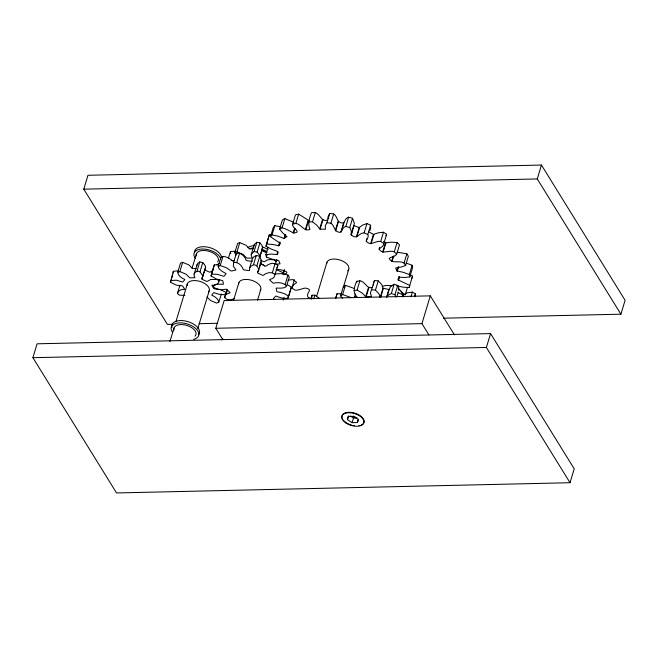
<?xml version="1.0" encoding="UTF-8"?>
<svg xmlns="http://www.w3.org/2000/svg" width="658" height="658" viewBox="0 0 658 658"><rect width="100%" height="100%" fill="white"/><g stroke="black" fill="none" stroke-linecap="round" stroke-linejoin="round"><path stroke-width="0.99" d="M184.84 295.376L179.552 295.171C174.288 293.057 181.304 288.426 184.199 289.512A0.897 0.485 16.8 0 0 184.462 288.878L182.965 286.452A0.897 0.485 16.8 0 0 181.929 285.852L176.402 285.153L170.496 282.274L173.309 271.293L178.195 270.857M173.293 273.012L173.309 271.293M206.9 297.005A0.897 0.485 16.8 0 1 207.229 297.251L210.511 300.525L216.688 303.091C222.108 302.071 214.483 295.886 212.213 295.491A0.897 0.485 16.8 0 1 211.966 294.743L213.513 292.974A0.897 0.485 16.8 0 1 214.557 292.81C218.653 294.504 227.849 297.153 226.887 289.627M235.317 251.175L230.432 251.619L230.728 253.536M284.009 269.945L283.146 274.435L284.544 269.813M226.048 292.407L220.142 289.528L214.607 288.829A0.897 0.485 16.8 0 1 213.579 288.22L212.073 285.794A0.897 0.485 16.8 0 1 212.345 285.169C215.232 286.255 222.256 281.624 216.992 279.51L210.782 279.436L207.434 281.295A0.897 0.485 16.8 0 1 206.225 281.18L202.549 279.527A0.897 0.485 16.8 0 1 201.883 278.795L202.763 275.825L199.974 271.844C196.635 269.435 192.013 274.065 194.891 277.298A0.897 0.485 16.8 0 1 194.209 277.75L190.516 277.832A0.897 0.485 16.8 0 1 189.307 277.421L186.033 274.156L179.848 271.581C174.436 272.601 182.052 278.795 184.33 279.189A0.897 0.485 16.8 0 1 184.577 279.93L183.023 281.706A0.897 0.485 16.8 0 1 181.986 281.863L176.467 280.209L170.512 280.555M202.82 276.549L205.633 267.025L204.868 265.051L202.771 262.583L199.761 261.942L197.614 263.504L194.094 273.975M251.216 254.292L254.087 251.52L257.097 252.162L259.203 254.63L259.943 256.867L262.756 247.342L261.991 245.368L259.894 242.901L256.883 242.259L254.259 244.472L251.134 254.72L252.014 257.615A0.897 0.485 16.8 0 1 251.331 258.068L247.638 258.15A0.897 0.485 16.8 0 1 246.437 257.747L243.156 254.473L236.97 251.907L234.832 252.664L235.803 255.156M397.925 292.144L398.477 292.892L403.576 294.965L407.096 292.868L412.377 292.086L415.428 293.92L414.885 296.108M327.569 220.175C321.162 222.116 320.397 214.269 315.314 212.559L311.621 212.641C308.989 217.888 307.804 224.937 309.984 229.42C303.955 232.052 301.339 224.214 295.853 223.391L292.678 224.098C291.56 228.137 302.285 232.233 293.986 232.973C290.088 231.641 286.386 228.614 282.052 227.857L279.609 229.14L282.595 232.8L286.97 236.65L284.034 238.451L278.153 236.197L272.05 234.914L270.504 236.683L280.324 243.411L278.959 245.755L272.428 244.406L266.539 244.069L265.988 246.207L271.236 249.078L277.503 251.43L277.158 254.539L271.17 254.078L265.881 254.704L266.375 257.064L272.239 259.236L278.77 260.675L280.086 263.842L276.36 264.179M234.199 298.6C227.166 302.532 219.484 295.771 229.708 292.95A0.897 0.485 16.8 0 0 229.741 292.251L227.026 289.635A0.897 0.485 16.8 0 0 225.826 289.207C215.38 291.683 205.831 283.203 222.791 284.297A0.897 0.485 16.8 0 0 223.432 283.828L222.873 281.163A0.897 0.485 16.8 0 0 222.001 280.481L216.408 279.05L211.045 275.982L214.319 264.87L218.785 264.911M211.522 274.131L217.609 274.378L223.111 276.138A0.897 0.485 16.8 0 0 224.189 276.031L225.941 274.024A0.897 0.485 16.8 0 0 225.612 273.276C223.481 272.428 214.804 267.23 220.183 265.552L226.352 267.691L230.58 270.677A0.897 0.485 16.8 0 0 231.813 270.948L235.408 270.15A0.897 0.485 16.8 0 0 235.712 269.533L233.327 266.136L233.565 262.6C237.883 261.53 241.988 265.503 243.205 269.369A0.897 0.485 16.8 0 0 244.258 269.953L248.724 270.57A0.897 0.485 16.8 0 0 249.588 270.249L249.579 268.086L252.376 258.824C253.56 256.126 257.023 254.473 259.663 256.53L261.465 260.379L260.387 263.299A0.897 0.485 16.8 0 0 260.979 264.039L265.125 265.906A0.897 0.485 16.8 0 0 266.317 265.972C269.245 263.216 274.805 262.172 277.857 265.281L274.18 277.01L272.618 278.466L269.895 279.403A0.897 0.485 16.8 0 0 269.87 280.102L272.585 282.718A0.897 0.485 16.8 0 0 273.777 283.146C284.223 280.67 293.772 289.15 276.812 288.056A0.897 0.485 16.8 0 0 276.171 288.525L276.73 291.198A0.897 0.485 16.8 0 0 277.61 291.872C292.826 294.397 291.083 302.244 276.492 296.215A0.897 0.485 16.8 0 0 275.414 296.322L273.662 298.329A0.897 0.485 16.8 0 0 273.991 299.077M277.857 265.281L276.977 267.757M275.06 274.542C272.009 271.433 266.457 272.47 263.521 275.233A0.897 0.485 16.8 0 1 262.328 275.167L258.183 273.3A0.897 0.485 16.8 0 1 257.591 272.56C260.305 269.673 257.36 264.351 253.445 264.796L250.723 266.441L249.579 268.086M389.322 289.323L390.523 286.427L394.134 284.281L397.761 285.473L398.797 287.933L398.904 290.614M196.89 264.713L196.808 265.404M254.013 245.031L253.939 245.73M347.449 419.623L348.238 416.465L353.642 416.341L358.265 419.385L357.475 422.543L352.071 422.666L347.449 419.623L348.567 415.922M211.045 275.982L214.319 264.87M271.129 234.848L269.336 234.807L265.988 246.207M276.788 259.639L275.751 262.756L274.583 264.154M287.488 284.741L291.354 287.11L288.089 298.222M396.733 285.843L403.264 287.192L409.153 287.53L409.704 285.391L398.098 279.897L398.534 277.059L404.522 277.52L409.811 276.895L412.607 267.633L412.114 265.273L406.241 263.11M411.949 278.268L412.492 276.13L410.148 274.74M236 254.72C238.262 250.237 245.311 256.34 246.002 260.107A0.897 0.485 16.8 0 0 247.054 260.691L251.52 261.308A0.897 0.485 16.8 0 0 252.384 260.987M32.9 357.697L37.095 343.805L490.58 333.59L574.22 468.833L570.025 482.725L116.54 492.949L32.9 357.697L486.385 347.473L570.025 482.725M172.552 324.295L167.42 324.41L83.78 189.167L87.975 175.275L541.46 165.051L625.1 300.303L620.905 314.195L443.41 318.192M170.496 282.274L171.335 279.494M171.894 277.643L172.733 274.863M177.709 272.346L180.506 263.085L182.644 262.328L188.83 264.894L192.103 268.168A0.897 0.485 16.8 0 0 193.312 268.571L196.084 268.505M179.848 271.581L182.644 262.328M177.438 293.501L179.955 285.169M169.904 341.617L173.983 328.12M175.916 321.704L187.324 283.911M192.07 268.193L196.364 253.988M196.964 271.203L199.761 261.942M199.974 271.844L202.771 262.583M201.883 278.795L205.617 267.288M197.803 328.556L209.211 290.762M218.061 266.663L220.858 257.401C224.929 254.695 230.094 258.981 233.376 261.415A0.897 0.485 16.8 0 0 233.763 261.629M220.241 265.569L222.98 256.291M219.098 281.172L219.657 279.321M228.482 258.101L230.432 251.619M218.834 302.335L221.351 294.003M234.832 252.664L237.628 243.402L239.767 242.646L245.952 245.212L249.226 248.485A0.897 0.485 16.8 0 0 250.435 248.889L253.207 248.823M233.582 262.567L236.378 253.305M236.97 251.907L239.767 242.646M224.542 297.811L225.661 294.11M226.023 294.118L227.421 289.487M222.766 339.553L215.799 328.284L224.181 300.509L430.316 295.861L454.439 334.873M236.781 262.493L239.578 253.24M233.59 300.196L238.862 282.751M254.087 251.52L256.883 242.259M257.097 252.162L259.894 242.901M253.445 264.796L256.242 255.543M256.867 265.783L259.688 256.562M259.573 257.262L262.739 247.605M257.591 272.56L258.43 269.78M259.548 266.079L260.387 263.299M266.539 244.069L269.336 234.807M258.635 270.701L261.432 261.44M270.504 236.683L273.3 227.421L274.847 225.653L280.941 226.936M265.881 254.704L268.119 247.301M272.05 234.914L274.847 225.653M266.375 257.064L266.934 255.214M257.525 300.262L260.749 289.602M279.609 229.14L282.405 219.879L284.848 218.604L294.052 222.412M282.052 227.857L284.848 218.604M278.581 245.812L279.691 242.111M278.959 245.755L280.078 242.045M277.158 254.539L277.997 251.759M277.462 254.407L278.021 252.557M272.338 272.757L275.134 263.496M284.034 238.451L285.153 234.741M284.462 238.459L285.58 234.758M292.678 224.098L295.475 214.837L298.65 214.138L308.997 220.594M295.853 223.391L298.65 214.138M293.155 232.948L294.554 228.318M293.608 233.031L295.006 228.4M285.194 284.314L287.99 275.052L281.64 273.58L276.574 273.884A0.897 0.485 16.8 0 1 275.373 273.457M286.485 286.411L289.281 277.158L287.99 275.052M283.22 300.138L284.059 297.358M305.328 229.691L308.125 220.43M305.764 229.839L308.561 220.578M288.558 296.371L291.354 287.11M311.538 298.765L307.878 297.112C305.74 292.423 314.063 289.66 305.46 288.081C302.186 288.294 298.699 290.68 295.006 290.104L291.864 288.048L294.381 279.716M409.811 276.895L409.317 274.534L403.444 272.363L396.922 270.923L395.623 268.02L401.24 267.049L405.558 265.503L404.061 263.077C399.431 260.009 391.921 264.343 389.182 258.462C390.539 256.916 395.236 256.859 396.7 254.128L394.298 251.808C389.223 249.621 382.94 254.868 379.238 249.407C379.452 247.729 383.992 246.528 383.82 243.55L380.686 241.494C375.496 240.285 370.849 246.586 366.481 241.47C365.906 239.808 369.401 237.11 367.814 234.487L364.154 232.833C358.018 233.138 357.31 240.409 351.125 234.725L354.341 223.366L352.565 218.3L348.625 217.165C343.229 218.727 345.985 226.015 338.903 221.738C336.962 219.764 336.641 215.734 333.696 213.982L329.748 213.431L326.96 222.692L325.307 225.702L325.422 229.239L320.561 229.181L319.714 228.894L316.819 225.184L312.517 221.82L315.314 212.559M319.714 228.894L322.51 219.632M320.109 229.091L322.905 219.838M348.625 217.165L345.828 226.426C340.433 227.989 343.188 235.276 336.106 230.999C334.165 229.025 333.845 224.995 330.908 223.235L333.696 213.982M310.913 298.954L312.032 295.245L314.82 295.187L319.056 298.09M313.702 298.888L314.82 295.187M335.333 230.604L338.13 221.351M335.662 230.851L338.459 221.59M316.704 296.149L326.894 262.386M340.902 231.97L343.69 222.708M341.239 231.863L344.035 222.61M351.125 234.725L351.331 231.254L349.768 227.561L352.565 218.3M351.364 234.988L353.922 225.464M335.531 298.345L337.126 293.657L341.05 293.879M335.728 298.28L337.126 293.657M356.414 236.839L359.21 227.578L362.583 225.094L366.95 223.572L370.61 225.225L370.594 228.704L369.796 230.621M356.817 236.806L359.613 227.545M342.53 298.304L340.556 295.87L343.353 286.608L345.434 285.301L353.807 288.319M343.55 286.567L348.798 269.212M340.556 295.87L342.637 294.554L345.434 285.301M364.154 232.833L366.95 223.572M367.814 234.487L370.61 225.225M366.144 241.231L366.983 238.451M358.059 297.646C352.104 294.027 354.177 286.436 356.776 281.32L359.877 280.81C365.157 281.279 366.547 288.887 371.935 287.587M354.407 297.613L355.526 293.912M370.66 243.682L373.456 234.429L378.161 232.825L383.482 232.233L386.616 234.289L383.82 243.55M353.988 290.573L357.08 290.071L359.877 280.81M371.104 243.723L373.9 234.47M354.851 297.687L355.69 294.907M380.686 241.494L383.482 232.233M379 249.143L379.559 247.285M386.929 296.939L389.166 289.528L382.997 288.204L381.763 284.544L378.251 280.867L374.616 280.505L370.421 292.933L371.441 296.569L366.144 296.865L365.716 296.692L368.513 287.431M366.144 296.865L368.941 287.604M382.676 252.039L385.465 242.777L383.565 241.354M383.12 252.146L385.917 242.884L391.189 242.177L397.095 242.547L399.488 244.866L396.7 254.128M380.053 297.186L378.967 293.805L375.455 290.129L378.251 280.867M380.201 297.465L382.997 288.204M394.298 251.808L397.095 242.547M380.826 296.774L383.343 288.443M391.633 261.325L393.032 256.702M392.061 261.497L393.739 255.946M386.583 297.029L388.82 289.619M396.922 270.923L398.041 267.222M397.3 271.145L398.699 266.515M352.071 422.666L353.469 418.036L357.072 417.953M386.855 296.832L388.812 294.833L391.337 293.542L394.134 284.281M398.189 280.168L399.307 276.467M398.485 280.423L399.603 276.722M404.061 263.077L406.858 253.824L397.103 252.162M396.001 297.194L394.964 294.735L397.761 285.473M357.475 422.543L358.314 419.771M405.558 265.503L408.355 256.242L406.858 253.824M396.98 296.371L398.098 292.67M402.581 296.807L403.14 294.957M409.317 274.534L412.114 265.273M403.017 296.816L403.576 294.965M405.188 294.916L407.425 287.513M409.153 287.53L412.492 276.13M410.979 296.717L412.377 292.086M414.589 296.7L415.428 293.92M428.893 334.906L421.926 323.637L430.316 295.861M486.385 347.473L490.58 333.59M620.905 314.195L537.265 178.943L541.46 165.051M291.864 288.048L293.46 285.021L296.692 282.455L293.016 279.56L288.015 280.127M386.032 235.745L386.616 234.289M312.032 295.245L311.637 298.913M329.748 213.431L328.103 216.441L327.881 218.522M374.616 280.505L373.497 282.496L373.3 285.111M212.97 270.331L210.231 272.034A0.897 0.485 16.8 0 1 209.022 271.918L205.345 270.265A0.897 0.485 16.8 0 1 204.679 269.533M284.569 274.049C292.67 271.581 277.067 268.735 276.089 269.525L283.17 272.725M83.78 189.167L537.265 178.943M308.832 221.902L312.517 221.82M199.226 323.695L217.699 323.284M215.799 328.284L421.926 323.637M231.197 260.42L234.363 260.65M371.819 289.759L375.455 290.129M326.96 222.692L330.908 223.235M359.21 227.578L354.16 225.727M385.465 242.777L385.917 242.884M342.637 294.554L351.01 297.581M345.828 226.426L349.768 227.561M391.337 293.542L394.964 294.735M373.456 234.429L368.941 231.97M260.593 260.255L263.348 261.497A0.897 0.485 16.8 0 0 264.557 261.613L267.296 259.91L270.101 259.54L274.115 259.828L276.228 261.497M260.165 262.92L264.113 265.536M357.08 290.071L362.295 293.106L365.716 296.692M350.393 416.012L353.469 418.036M400.928 291.535L404.563 294.381M264.203 265.626L264.705 266.128M343.353 286.608L343.895 287.365M356.776 281.32L356.85 282.052M219.418 263.249A13.941 7.493 16.8 0 1 216.951 264.697M195.336 258.257A13.941 7.493 16.8 0 1 203.544 249.037A13.941 7.493 16.8 0 1 220.808 259.31M194.546 252.368A13.941 7.493 16.8 0 1 207.583 247.112A13.941 7.493 16.8 0 1 221.565 257.492M196.38 255.978A11.466 6.161 16.8 0 1 208.685 251.216A11.466 6.161 16.8 0 1 217.592 261.876M174.033 330.11A11.466 6.161 16.8 0 1 186.568 325.365A11.466 6.161 16.8 0 1 194.974 336.213M172.667 332.43A14.336 7.707 16.8 0 1 177.783 323.02A14.336 7.707 16.8 0 1 196.405 329.173A14.336 7.707 16.8 0 1 193.633 339.355M171.985 327.462A14.336 7.707 16.8 0 1 187.283 321.449A14.336 7.707 16.8 0 1 198.51 334.766M187.176 285.473A11.466 6.161 16.8 0 1 200.262 281.501A11.466 6.161 16.8 0 1 208.372 292.111M382.24 286.6A11.466 6.161 16.8 0 1 391.905 285.967M398.312 288.722A11.466 6.161 16.8 0 1 402.342 295.236M354.909 416.555A2.871 1.538 16.8 0 1 353.362 416.193M238.681 283.902A11.466 6.161 16.8 0 1 251.792 280.341A11.466 6.161 16.8 0 1 260.181 290.639M261.802 249.851A0.897 0.485 16.8 0 0 262.468 250.583L266.145 252.244A0.897 0.485 16.8 0 0 267.016 252.45M249.119 248.864A13.736 7.378 16.8 0 1 253.914 247.984M261.308 249.102A13.736 7.378 16.8 0 1 266.654 251.529M247.877 247.688A13.736 7.378 16.8 0 1 254.613 245.664M262.007 246.791A13.736 7.378 16.8 0 1 268.02 249.637M221.721 339.915A11.466 6.161 16.8 0 1 222.889 338.714M261.407 250.418A11.466 6.161 16.8 0 1 265.215 252.179M326.722 263.545A11.466 6.161 16.8 0 1 339.462 259.852A11.466 6.161 16.8 0 1 348.46 269.912M348.23 270.241A11.466 6.161 16.8 0 1 347.654 270.849M341.872 416.753A11.466 6.161 16.8 0 1 354.687 413.125A11.466 6.161 16.8 0 1 363.586 423.209M363.348 423.53A11.466 6.161 16.8 0 1 362.41 424.402M362.015 424.657A11.466 6.161 16.8 0 1 361.135 425.084M360.115 425.422A11.466 6.161 16.8 0 1 358.988 425.66M354.432 425.652A11.466 6.161 16.8 0 1 353.042 425.413M351.643 425.076A11.466 6.161 16.8 0 1 350.27 424.64M349.595 424.394A11.466 6.161 16.8 0 1 348.937 424.122M348.296 423.826A11.466 6.161 16.8 0 1 347.671 423.513M347.07 423.193A11.466 6.161 16.8 0 1 346.495 422.847M345.935 422.485A11.466 6.161 16.8 0 1 345.409 422.115M344.915 421.729A11.466 6.161 16.8 0 1 344.019 420.931M343.624 420.52A11.466 6.161 16.8 0 1 342.95 419.681M342.431 418.825A11.466 6.161 16.8 0 1 341.963 417.567M345.664 422.839A11.466 6.161 16.8 0 0 363.8 422.93A11.466 6.161 16.8 0 0 349.11 412.739A11.466 6.161 16.8 0 0 345.664 422.839"/></g></svg>
